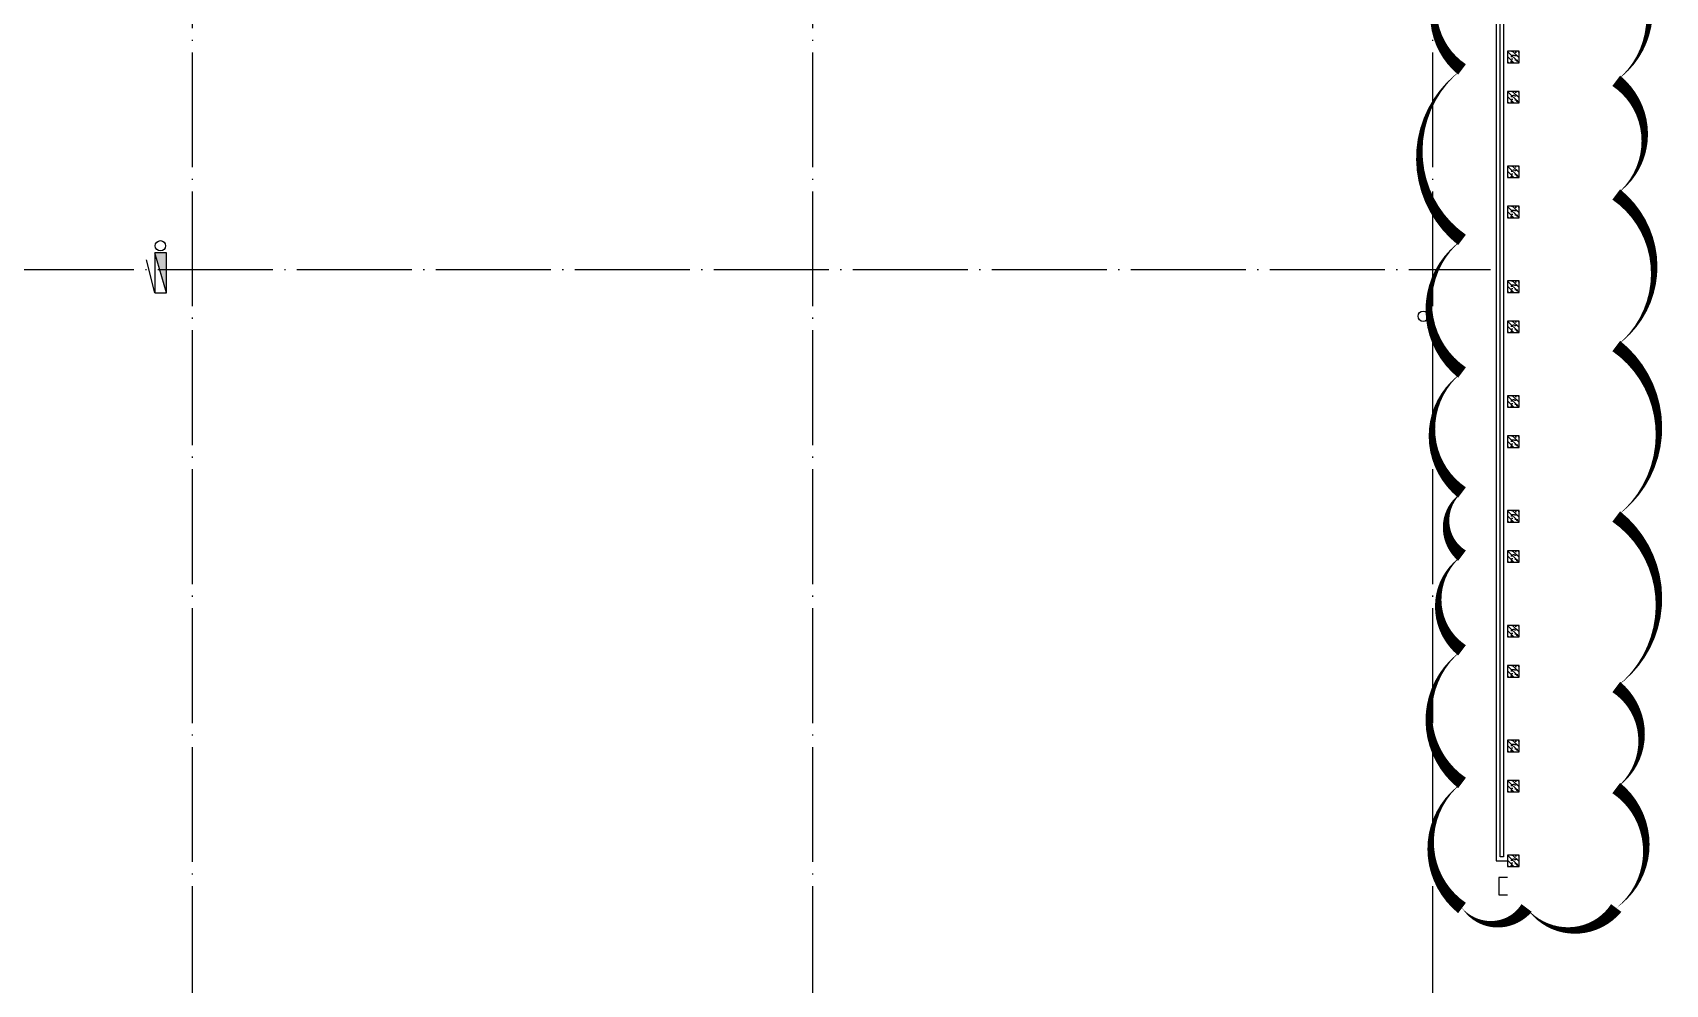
# Model space of a CAD drawing. Extents: x 6843040 to 15500510, y -6507076 to -4940511.
# Drawn here: x 8472879 to 8501308, y -5522953 to -5506378 of the extents above; entities that cross this region are included whole.
import ezdxf

# ---------------------------------------------------------------- set-up
doc = ezdxf.new("R2010")
doc.units = 0
doc.header["$LTSCALE"] = 1000
doc.header["$MEASUREMENT"] = 0
doc.linetypes.add('DOTE', pattern=[2.42, 2, -0.2, 0.02, -0.2])
for name, color, linetype in [('COLUMN', 10, 'Continuous'), ('DOTE', 8, 'DOTE'), ('EQUIP_消火栓', 7, 'Continuous'), ('FLOOR', 9, 'Continuous'), ('plan-1', 40, 'Continuous'), ('PUB_HATCH', 8, 'Continuous'), ('RAIL', 163, 'Continuous'), ('S_SURFACE', 6, 'Continuous'), ('VPIPE-消防', 1, 'Continuous'), ('VPIPE-雨水', 4, 'Continuous'), ('建筑细线', 5, 'Continuous')]:
    doc.layers.add(name, color=color, linetype=linetype)
doc.layers.add('DIM_MODI', color=6, linetype='Continuous', plot=False)

# ---------------------------------------------------------------- blocks, each defined once
blk = doc.blocks.new('3~4构造柱')
at = {"layer": 'PUB_HATCH'}
h = blk.add_hatch(dxfattribs=at)
h.set_pattern_fill('钢筋混凝土', color=256, scale=25, angle=90, style=0)
h.set_pattern_definition([(134.999998, (-1311475.3, -4007.36), (-44.194175, -44.194172), []), (140, (-1311475.3, -4007.36), (15.68804, 179.315045), [18.75, -206.25]), (85, (-1311475.3, -4007.36), (-188.048035, -34.68783), [15, -165]), (190.4514, (-1311474, -3992.42), (-172.35988, 144.62735), [15.93505, -175.28553]), (136.1842, (-1311525.3, -4007.36), (41.37976, 266.81026), [28.125, -309.375]), (186.6356, (-1311521.85, -3985.13), (-243.52946, 233.66568), [23.90257, -262.92825]), (81.1842, (-1311525.3, -4007.36), (-243.52964, 233.6655), [22.5, -247.5]), (111, (-1311512.8, -3982.36), (100.65473, 149.22676), [18.75, -206.25]), (56, (-1311512.8, -3982.36), (-181.28751, 60.82884), [15, -165]), (161.4514, (-1311504.42, -3969.93), (-80.63262, 210.05566), [15.93505, -175.28553]), (127.499998, (-1311475.3, -4007.36), (-83.223463, 3.039967), [0, -163, 0, -167.5, 0, -165.625]), (97.499998, (-1311475.3, -4007.36), (-98.602926, 65.767388), [0, -95.5, 0, -159.25, 0, -63.125]), (57.499998, (-1311475.3, -4063.11), (5.638722, 133.455609), [0, -62.5, 0, -195, 0, -258.75]), (47.499998, (-1311475.3, -4088.11), (-25.02624, 145.796543), [0, -81.25, 0, -129.5, 0, -183.75])])
edge = h.paths.add_edge_path()
edge.add_line((-1005059, 263474), (-1005259, 263474))
edge.add_line((-1005059, 263474), (-1005059, 263674))
edge.add_line((-1005059, 263674), (-1005259, 263674))
edge.add_line((-1005259, 263674), (-1005259, 263474))
h = blk.add_hatch(dxfattribs=at)
h.set_pattern_fill('钢筋混凝土', color=256, scale=25, angle=90, style=0)
h.set_pattern_definition([(134.999998, (-1311475.3, -4707.36), (-44.194175, -44.194172), []), (140, (-1311475.3, -4707.36), (15.68804, 179.315045), [18.75, -206.25]), (85, (-1311475.3, -4707.36), (-188.048035, -34.68783), [15, -165]), (190.4514, (-1311474, -4692.42), (-172.35988, 144.62735), [15.93505, -175.28553]), (136.1842, (-1311525.3, -4707.36), (41.37976, 266.81026), [28.125, -309.375]), (186.6356, (-1311521.85, -4685.13), (-243.52946, 233.66568), [23.90257, -262.92825]), (81.1842, (-1311525.3, -4707.36), (-243.52964, 233.6655), [22.5, -247.5]), (111, (-1311512.8, -4682.36), (100.65473, 149.22676), [18.75, -206.25]), (56, (-1311512.8, -4682.36), (-181.28751, 60.82884), [15, -165]), (161.4514, (-1311504.41, -4669.93), (-80.63262, 210.05566), [15.93505, -175.28553]), (127.499998, (-1311475.3, -4707.36), (-83.223463, 3.039967), [0, -163, 0, -167.5, 0, -165.625]), (97.499998, (-1311475.3, -4707.36), (-98.602926, 65.767388), [0, -95.5, 0, -159.25, 0, -63.125]), (57.499998, (-1311475.3, -4763.11), (5.638722, 133.455609), [0, -62.5, 0, -195, 0, -258.75]), (47.499998, (-1311475.3, -4788.11), (-25.02624, 145.796543), [0, -81.25, 0, -129.5, 0, -183.75])])
edge = h.paths.add_edge_path()
edge.add_line((-1005059, 262774), (-1005259, 262774))
edge.add_line((-1005059, 262774), (-1005059, 262974))
edge.add_line((-1005059, 262974), (-1005259, 262974))
edge.add_line((-1005259, 262974), (-1005259, 262774))
h = blk.add_hatch(dxfattribs=at)
h.set_pattern_fill('钢筋混凝土', color=256, scale=25, angle=90, style=0)
h.set_pattern_definition([(134.999998, (-1311475.3, -6007.36), (-44.194175, -44.194172), []), (140, (-1311475.3, -6007.36), (15.68804, 179.315045), [18.75, -206.25]), (85, (-1311475.3, -6007.36), (-188.048035, -34.68783), [15, -165]), (190.4514, (-1311474, -5992.42), (-172.35988, 144.62735), [15.93505, -175.28553]), (136.1842, (-1311525.3, -6007.36), (41.37976, 266.81026), [28.125, -309.375]), (186.6356, (-1311521.85, -5985.13), (-243.52946, 233.66568), [23.90257, -262.92825]), (81.1842, (-1311525.3, -6007.36), (-243.52964, 233.6655), [22.5, -247.5]), (111, (-1311512.8, -5982.36), (100.65473, 149.22676), [18.75, -206.25]), (56, (-1311512.8, -5982.36), (-181.28751, 60.82884), [15, -165]), (161.4514, (-1311504.42, -5969.93), (-80.63262, 210.05566), [15.93505, -175.28553]), (127.499998, (-1311475.3, -6007.36), (-83.223463, 3.039967), [0, -163, 0, -167.5, 0, -165.625]), (97.499998, (-1311475.3, -6007.36), (-98.602926, 65.767388), [0, -95.5, 0, -159.25, 0, -63.125]), (57.499998, (-1311475.3, -6063.11), (5.638722, 133.455609), [0, -62.5, 0, -195, 0, -258.75]), (47.499998, (-1311475.3, -6088.11), (-25.02624, 145.796543), [0, -81.25, 0, -129.5, 0, -183.75])])
edge = h.paths.add_edge_path()
edge.add_line((-1005059, 261474), (-1005259, 261474))
edge.add_line((-1005059, 261474), (-1005059, 261674))
edge.add_line((-1005059, 261674), (-1005259, 261674))
edge.add_line((-1005259, 261674), (-1005259, 261474))
h = blk.add_hatch(dxfattribs=at)
h.set_pattern_fill('钢筋混凝土', color=256, scale=25, angle=90, style=0)
h.set_pattern_definition([(134.999998, (-1311475.3, -6707.36), (-44.194175, -44.194172), []), (140, (-1311475.3, -6707.36), (15.68804, 179.315045), [18.75, -206.25]), (85, (-1311475.3, -6707.36), (-188.048035, -34.68783), [15, -165]), (190.4514, (-1311474, -6692.42), (-172.35988, 144.62735), [15.93505, -175.28553]), (136.1842, (-1311525.3, -6707.36), (41.37976, 266.81026), [28.125, -309.375]), (186.6356, (-1311521.85, -6685.13), (-243.52946, 233.66568), [23.90257, -262.92825]), (81.1842, (-1311525.3, -6707.36), (-243.52964, 233.6655), [22.5, -247.5]), (111, (-1311512.8, -6682.36), (100.65473, 149.22676), [18.75, -206.25]), (56, (-1311512.8, -6682.36), (-181.28751, 60.82884), [15, -165]), (161.4514, (-1311504.41, -6669.93), (-80.63262, 210.05566), [15.93505, -175.28553]), (127.499998, (-1311475.3, -6707.36), (-83.223463, 3.039967), [0, -163, 0, -167.5, 0, -165.625]), (97.499998, (-1311475.3, -6707.36), (-98.602926, 65.767388), [0, -95.5, 0, -159.25, 0, -63.125]), (57.499998, (-1311475.3, -6763.11), (5.638722, 133.455609), [0, -62.5, 0, -195, 0, -258.75]), (47.499998, (-1311475.3, -6788.11), (-25.02624, 145.796543), [0, -81.25, 0, -129.5, 0, -183.75])])
edge = h.paths.add_edge_path()
edge.add_line((-1005059, 260774), (-1005259, 260774))
edge.add_line((-1005059, 260774), (-1005059, 260974))
edge.add_line((-1005059, 260974), (-1005259, 260974))
edge.add_line((-1005259, 260974), (-1005259, 260774))
h = blk.add_hatch(dxfattribs=at)
h.set_pattern_fill('钢筋混凝土', color=256, scale=25, angle=90, style=0)
h.set_pattern_definition([(134.999998, (-1311475.3, -8007.36), (-44.194175, -44.194172), []), (140, (-1311475.3, -8007.36), (15.68804, 179.315045), [18.75, -206.25]), (85, (-1311475.3, -8007.36), (-188.048035, -34.68783), [15, -165]), (190.4514, (-1311474, -7992.42), (-172.35988, 144.62735), [15.93505, -175.28553]), (136.1842, (-1311525.3, -8007.36), (41.37976, 266.81026), [28.125, -309.375]), (186.6356, (-1311521.85, -7985.13), (-243.52946, 233.66568), [23.90257, -262.92825]), (81.1842, (-1311525.3, -8007.36), (-243.52964, 233.6655), [22.5, -247.5]), (111, (-1311512.8, -7982.36), (100.65473, 149.22676), [18.75, -206.25]), (56, (-1311512.8, -7982.36), (-181.28751, 60.82884), [15, -165]), (161.4514, (-1311504.42, -7969.93), (-80.63262, 210.05566), [15.93505, -175.28553]), (127.499998, (-1311475.3, -8007.36), (-83.223463, 3.039967), [0, -163, 0, -167.5, 0, -165.625]), (97.499998, (-1311475.3, -8007.36), (-98.602926, 65.767388), [0, -95.5, 0, -159.25, 0, -63.125]), (57.499998, (-1311475.3, -8063.11), (5.638722, 133.455609), [0, -62.5, 0, -195, 0, -258.75]), (47.499998, (-1311475.3, -8088.11), (-25.02624, 145.796543), [0, -81.25, 0, -129.5, 0, -183.75])])
edge = h.paths.add_edge_path()
edge.add_line((-1005059, 259474), (-1005259, 259474))
edge.add_line((-1005059, 259474), (-1005059, 259674))
edge.add_line((-1005059, 259674), (-1005259, 259674))
edge.add_line((-1005259, 259674), (-1005259, 259474))
h = blk.add_hatch(dxfattribs=at)
h.set_pattern_fill('钢筋混凝土', color=256, scale=25, angle=90, style=0)
h.set_pattern_definition([(134.999998, (-1311475.3, -8707.36), (-44.194175, -44.194172), []), (140, (-1311475.3, -8707.36), (15.68804, 179.315045), [18.75, -206.25]), (85, (-1311475.3, -8707.36), (-188.048035, -34.68783), [15, -165]), (190.4514, (-1311474, -8692.42), (-172.35988, 144.62735), [15.93505, -175.28553]), (136.1842, (-1311525.3, -8707.36), (41.37976, 266.81026), [28.125, -309.375]), (186.6356, (-1311521.85, -8685.13), (-243.52946, 233.66568), [23.90257, -262.92825]), (81.1842, (-1311525.3, -8707.36), (-243.52964, 233.6655), [22.5, -247.5]), (111, (-1311512.8, -8682.36), (100.65473, 149.22676), [18.75, -206.25]), (56, (-1311512.8, -8682.36), (-181.28751, 60.82884), [15, -165]), (161.4514, (-1311504.41, -8669.93), (-80.63262, 210.05566), [15.93505, -175.28553]), (127.499998, (-1311475.3, -8707.36), (-83.223463, 3.039967), [0, -163, 0, -167.5, 0, -165.625]), (97.499998, (-1311475.3, -8707.36), (-98.602926, 65.767388), [0, -95.5, 0, -159.25, 0, -63.125]), (57.499998, (-1311475.3, -8763.11), (5.638722, 133.455609), [0, -62.5, 0, -195, 0, -258.75]), (47.499998, (-1311475.3, -8788.11), (-25.02624, 145.796543), [0, -81.25, 0, -129.5, 0, -183.75])])
edge = h.paths.add_edge_path()
edge.add_line((-1005059, 258774), (-1005259, 258774))
edge.add_line((-1005059, 258774), (-1005059, 258974))
edge.add_line((-1005059, 258974), (-1005259, 258974))
edge.add_line((-1005259, 258974), (-1005259, 258774))
h = blk.add_hatch(dxfattribs=at)
h.set_pattern_fill('钢筋混凝土', color=256, scale=25, angle=90, style=0)
h.set_pattern_definition([(134.999998, (-1311475.3, -10007.36), (-44.194175, -44.194172), []), (140, (-1311475.3, -10007.36), (15.68804, 179.315045), [18.75, -206.25]), (85, (-1311475.3, -10007.36), (-188.048035, -34.68783), [15, -165]), (190.4514, (-1311474, -9992.42), (-172.35988, 144.62735), [15.93505, -175.28553]), (136.1842, (-1311525.3, -10007.36), (41.37976, 266.81026), [28.125, -309.375]), (186.6356, (-1311521.85, -9985.13), (-243.52946, 233.66568), [23.90257, -262.92825]), (81.1842, (-1311525.3, -10007.36), (-243.52964, 233.6655), [22.5, -247.5]), (111, (-1311512.8, -9982.36), (100.65473, 149.22676), [18.75, -206.25]), (56, (-1311512.8, -9982.36), (-181.28751, 60.82884), [15, -165]), (161.4514, (-1311504.42, -9969.93), (-80.63262, 210.05566), [15.93505, -175.28553]), (127.499998, (-1311475.3, -10007.36), (-83.223463, 3.039967), [0, -163, 0, -167.5, 0, -165.625]), (97.499998, (-1311475.3, -10007.36), (-98.602926, 65.767388), [0, -95.5, 0, -159.25, 0, -63.125]), (57.499998, (-1311475.3, -10063.11), (5.638722, 133.455609), [0, -62.5, 0, -195, 0, -258.75]), (47.499998, (-1311475.3, -10088.11), (-25.02624, 145.796543), [0, -81.25, 0, -129.5, 0, -183.75])])
edge = h.paths.add_edge_path()
edge.add_line((-1005059, 257474), (-1005259, 257474))
edge.add_line((-1005059, 257474), (-1005059, 257674))
edge.add_line((-1005059, 257674), (-1005259, 257674))
edge.add_line((-1005259, 257674), (-1005259, 257474))
h = blk.add_hatch(dxfattribs=at)
h.set_pattern_fill('钢筋混凝土', color=256, scale=25, angle=90, style=0)
h.set_pattern_definition([(134.999998, (-1311475.3, -10707.36), (-44.194175, -44.194172), []), (140, (-1311475.3, -10707.36), (15.68804, 179.315045), [18.75, -206.25]), (85, (-1311475.3, -10707.36), (-188.048035, -34.68783), [15, -165]), (190.4514, (-1311474, -10692.42), (-172.35988, 144.62735), [15.93505, -175.28553]), (136.1842, (-1311525.3, -10707.36), (41.37976, 266.81026), [28.125, -309.375]), (186.6356, (-1311521.85, -10685.13), (-243.52946, 233.66568), [23.90257, -262.92825]), (81.1842, (-1311525.3, -10707.36), (-243.52964, 233.6655), [22.5, -247.5]), (111, (-1311512.8, -10682.36), (100.65473, 149.22676), [18.75, -206.25]), (56, (-1311512.8, -10682.36), (-181.28751, 60.82884), [15, -165]), (161.4514, (-1311504.41, -10669.93), (-80.63262, 210.05566), [15.93505, -175.28553]), (127.499998, (-1311475.3, -10707.36), (-83.223463, 3.039967), [0, -163, 0, -167.5, 0, -165.625]), (97.499998, (-1311475.3, -10707.36), (-98.602926, 65.767388), [0, -95.5, 0, -159.25, 0, -63.125]), (57.499998, (-1311475.3, -10763.11), (5.638722, 133.455609), [0, -62.5, 0, -195, 0, -258.75]), (47.499998, (-1311475.3, -10788.11), (-25.02624, 145.796543), [0, -81.25, 0, -129.5, 0, -183.75])])
edge = h.paths.add_edge_path()
edge.add_line((-1005059, 256774), (-1005259, 256774))
edge.add_line((-1005059, 256774), (-1005059, 256974))
edge.add_line((-1005059, 256974), (-1005259, 256974))
edge.add_line((-1005259, 256974), (-1005259, 256774))
h = blk.add_hatch(dxfattribs=at)
h.set_pattern_fill('钢筋混凝土', color=256, scale=25, angle=90, style=0)
h.set_pattern_definition([(134.999998, (-1311475.3, -12007.36), (-44.194175, -44.194172), []), (140, (-1311475.3, -12007.36), (15.68804, 179.315045), [18.75, -206.25]), (85, (-1311475.3, -12007.36), (-188.048035, -34.68783), [15, -165]), (190.4514, (-1311474, -11992.42), (-172.35988, 144.62735), [15.93505, -175.28553]), (136.1842, (-1311525.3, -12007.36), (41.37976, 266.81026), [28.125, -309.375]), (186.6356, (-1311521.85, -11985.13), (-243.52946, 233.66568), [23.90257, -262.92825]), (81.1842, (-1311525.3, -12007.36), (-243.52964, 233.6655), [22.5, -247.5]), (111, (-1311512.8, -11982.36), (100.65473, 149.22676), [18.75, -206.25]), (56, (-1311512.8, -11982.36), (-181.28751, 60.82884), [15, -165]), (161.4514, (-1311504.42, -11969.93), (-80.63262, 210.05566), [15.93505, -175.28553]), (127.499998, (-1311475.3, -12007.36), (-83.223463, 3.039967), [0, -163, 0, -167.5, 0, -165.625]), (97.499998, (-1311475.3, -12007.36), (-98.602926, 65.767388), [0, -95.5, 0, -159.25, 0, -63.125]), (57.499998, (-1311475.3, -12063.11), (5.638722, 133.455609), [0, -62.5, 0, -195, 0, -258.75]), (47.499998, (-1311475.3, -12088.11), (-25.02624, 145.796543), [0, -81.25, 0, -129.5, 0, -183.75])])
edge = h.paths.add_edge_path()
edge.add_line((-1005059, 255474), (-1005259, 255474))
edge.add_line((-1005059, 255474), (-1005059, 255674))
edge.add_line((-1005059, 255674), (-1005259, 255674))
edge.add_line((-1005259, 255674), (-1005259, 255474))
h = blk.add_hatch(dxfattribs=at)
h.set_pattern_fill('钢筋混凝土', color=256, scale=25, angle=90, style=0)
h.set_pattern_definition([(134.999998, (-1311475.3, -12707.36), (-44.194175, -44.194172), []), (140, (-1311475.3, -12707.36), (15.68804, 179.315045), [18.75, -206.25]), (85, (-1311475.3, -12707.36), (-188.048035, -34.68783), [15, -165]), (190.4514, (-1311474, -12692.42), (-172.35988, 144.62735), [15.93505, -175.28553]), (136.1842, (-1311525.3, -12707.36), (41.37976, 266.81026), [28.125, -309.375]), (186.6356, (-1311521.85, -12685.13), (-243.52946, 233.66568), [23.90257, -262.92825]), (81.1842, (-1311525.3, -12707.36), (-243.52964, 233.6655), [22.5, -247.5]), (111, (-1311512.8, -12682.36), (100.65473, 149.22676), [18.75, -206.25]), (56, (-1311512.8, -12682.36), (-181.28751, 60.82884), [15, -165]), (161.4514, (-1311504.41, -12669.93), (-80.63262, 210.05566), [15.93505, -175.28553]), (127.499998, (-1311475.3, -12707.36), (-83.223463, 3.039967), [0, -163, 0, -167.5, 0, -165.625]), (97.499998, (-1311475.3, -12707.36), (-98.602926, 65.767388), [0, -95.5, 0, -159.25, 0, -63.125]), (57.499998, (-1311475.3, -12763.11), (5.638722, 133.455609), [0, -62.5, 0, -195, 0, -258.75]), (47.499998, (-1311475.3, -12788.11), (-25.02624, 145.796543), [0, -81.25, 0, -129.5, 0, -183.75])])
edge = h.paths.add_edge_path()
edge.add_line((-1005059, 254774), (-1005259, 254774))
edge.add_line((-1005059, 254774), (-1005059, 254974))
edge.add_line((-1005059, 254974), (-1005259, 254974))
edge.add_line((-1005259, 254974), (-1005259, 254774))
h = blk.add_hatch(dxfattribs=at)
h.set_pattern_fill('钢筋混凝土', color=256, scale=25, angle=90, style=0)
h.set_pattern_definition([(134.999998, (-1311475.3, -14007.36), (-44.194175, -44.194172), []), (140, (-1311475.3, -14007.36), (15.68804, 179.315045), [18.75, -206.25]), (85, (-1311475.3, -14007.36), (-188.048035, -34.68783), [15, -165]), (190.4514, (-1311474, -13992.42), (-172.35988, 144.62735), [15.93505, -175.28553]), (136.1842, (-1311525.3, -14007.36), (41.37976, 266.81026), [28.125, -309.375]), (186.6356, (-1311521.85, -13985.13), (-243.52946, 233.66568), [23.90257, -262.92825]), (81.1842, (-1311525.3, -14007.36), (-243.52964, 233.6655), [22.5, -247.5]), (111, (-1311512.8, -13982.36), (100.65473, 149.22676), [18.75, -206.25]), (56, (-1311512.8, -13982.36), (-181.28751, 60.82884), [15, -165]), (161.4514, (-1311504.42, -13969.93), (-80.63262, 210.05566), [15.93505, -175.28553]), (127.499998, (-1311475.3, -14007.36), (-83.223463, 3.039967), [0, -163, 0, -167.5, 0, -165.625]), (97.499998, (-1311475.3, -14007.36), (-98.602926, 65.767388), [0, -95.5, 0, -159.25, 0, -63.125]), (57.499998, (-1311475.3, -14063.11), (5.638722, 133.455609), [0, -62.5, 0, -195, 0, -258.75]), (47.499998, (-1311475.3, -14088.11), (-25.02624, 145.796543), [0, -81.25, 0, -129.5, 0, -183.75])])
edge = h.paths.add_edge_path()
edge.add_line((-1005059, 253474), (-1005259, 253474))
edge.add_line((-1005059, 253474), (-1005059, 253674))
edge.add_line((-1005059, 253674), (-1005259, 253674))
edge.add_line((-1005259, 253674), (-1005259, 253474))
h = blk.add_hatch(dxfattribs=at)
h.set_pattern_fill('钢筋混凝土', color=256, scale=25, angle=90, style=0)
h.set_pattern_definition([(134.999998, (-1311475.3, -14707.36), (-44.194175, -44.194172), []), (140, (-1311475.3, -14707.36), (15.68804, 179.315045), [18.75, -206.25]), (85, (-1311475.3, -14707.36), (-188.048035, -34.68783), [15, -165]), (190.4514, (-1311474, -14692.42), (-172.35988, 144.62735), [15.93505, -175.28553]), (136.1842, (-1311525.3, -14707.36), (41.37976, 266.81026), [28.125, -309.375]), (186.6356, (-1311521.85, -14685.13), (-243.52946, 233.66568), [23.90257, -262.92825]), (81.1842, (-1311525.3, -14707.36), (-243.52964, 233.6655), [22.5, -247.5]), (111, (-1311512.8, -14682.36), (100.65473, 149.22676), [18.75, -206.25]), (56, (-1311512.8, -14682.36), (-181.28751, 60.82884), [15, -165]), (161.4514, (-1311504.41, -14669.93), (-80.63262, 210.05566), [15.93505, -175.28553]), (127.499998, (-1311475.3, -14707.36), (-83.223463, 3.039967), [0, -163, 0, -167.5, 0, -165.625]), (97.499998, (-1311475.3, -14707.36), (-98.602926, 65.767388), [0, -95.5, 0, -159.25, 0, -63.125]), (57.499998, (-1311475.3, -14763.11), (5.638722, 133.455609), [0, -62.5, 0, -195, 0, -258.75]), (47.499998, (-1311475.3, -14788.11), (-25.02624, 145.796543), [0, -81.25, 0, -129.5, 0, -183.75])])
edge = h.paths.add_edge_path()
edge.add_line((-1005059, 252774), (-1005259, 252774))
edge.add_line((-1005059, 252774), (-1005059, 252974))
edge.add_line((-1005059, 252974), (-1005259, 252974))
edge.add_line((-1005259, 252974), (-1005259, 252774))
h = blk.add_hatch(dxfattribs=at)
h.set_pattern_fill('钢筋混凝土', color=256, scale=25, angle=90, style=0)
h.set_pattern_definition([(134.999998, (-1311475.3, -16007.36), (-44.194175, -44.194172), []), (140, (-1311475.3, -16007.36), (15.68804, 179.315045), [18.75, -206.25]), (85, (-1311475.3, -16007.36), (-188.048035, -34.68783), [15, -165]), (190.4514, (-1311474, -15992.42), (-172.35988, 144.62735), [15.93505, -175.28553]), (136.1842, (-1311525.3, -16007.36), (41.37976, 266.81026), [28.125, -309.375]), (186.6356, (-1311521.85, -15985.13), (-243.52946, 233.66568), [23.90257, -262.92825]), (81.1842, (-1311525.3, -16007.36), (-243.52964, 233.6655), [22.5, -247.5]), (111, (-1311512.8, -15982.36), (100.65473, 149.22676), [18.75, -206.25]), (56, (-1311512.8, -15982.36), (-181.28751, 60.82884), [15, -165]), (161.4514, (-1311504.42, -15969.93), (-80.63262, 210.05566), [15.93505, -175.28553]), (127.499998, (-1311475.3, -16007.36), (-83.223463, 3.039967), [0, -163, 0, -167.5, 0, -165.625]), (97.499998, (-1311475.3, -16007.36), (-98.602926, 65.767388), [0, -95.5, 0, -159.25, 0, -63.125]), (57.499998, (-1311475.3, -16063.11), (5.638722, 133.455609), [0, -62.5, 0, -195, 0, -258.75]), (47.499998, (-1311475.3, -16088.11), (-25.02624, 145.796543), [0, -81.25, 0, -129.5, 0, -183.75])])
edge = h.paths.add_edge_path()
edge.add_line((-1005059, 251474), (-1005259, 251474))
edge.add_line((-1005059, 251474), (-1005059, 251674))
edge.add_line((-1005059, 251674), (-1005259, 251674))
edge.add_line((-1005259, 251674), (-1005259, 251474))
h = blk.add_hatch(dxfattribs=at)
h.set_pattern_fill('钢筋混凝土', color=256, scale=25, angle=90, style=0)
h.set_pattern_definition([(134.999998, (-1311475.3, -16707.36), (-44.194175, -44.194172), []), (140, (-1311475.3, -16707.36), (15.68804, 179.315045), [18.75, -206.25]), (85, (-1311475.3, -16707.36), (-188.048035, -34.68783), [15, -165]), (190.4514, (-1311474, -16692.42), (-172.35988, 144.62735), [15.93505, -175.28553]), (136.1842, (-1311525.3, -16707.36), (41.37976, 266.81026), [28.125, -309.375]), (186.6356, (-1311521.85, -16685.13), (-243.52946, 233.66568), [23.90257, -262.92825]), (81.1842, (-1311525.3, -16707.36), (-243.52964, 233.6655), [22.5, -247.5]), (111, (-1311512.8, -16682.36), (100.65473, 149.22676), [18.75, -206.25]), (56, (-1311512.8, -16682.36), (-181.28751, 60.82884), [15, -165]), (161.4514, (-1311504.41, -16669.93), (-80.63262, 210.05566), [15.93505, -175.28553]), (127.499998, (-1311475.3, -16707.36), (-83.223463, 3.039967), [0, -163, 0, -167.5, 0, -165.625]), (97.499998, (-1311475.3, -16707.36), (-98.602926, 65.767388), [0, -95.5, 0, -159.25, 0, -63.125]), (57.499998, (-1311475.3, -16763.11), (5.638722, 133.455609), [0, -62.5, 0, -195, 0, -258.75]), (47.499998, (-1311475.3, -16788.11), (-25.02624, 145.796543), [0, -81.25, 0, -129.5, 0, -183.75])])
edge = h.paths.add_edge_path()
edge.add_line((-1005059, 250774), (-1005259, 250774))
edge.add_line((-1005059, 250774), (-1005059, 250974))
edge.add_line((-1005059, 250974), (-1005259, 250974))
edge.add_line((-1005259, 250974), (-1005259, 250774))
h = blk.add_hatch(dxfattribs=at)
h.set_pattern_fill('钢筋混凝土', color=256, scale=25, angle=90, style=0)
h.set_pattern_definition([(134.999998, (-1311475.3, -18007.36), (-44.194175, -44.194172), []), (140, (-1311475.3, -18007.36), (15.68804, 179.315045), [18.75, -206.25]), (85, (-1311475.3, -18007.36), (-188.048035, -34.68783), [15, -165]), (190.4514, (-1311474, -17992.42), (-172.35988, 144.62735), [15.93505, -175.28553]), (136.1842, (-1311525.3, -18007.36), (41.37976, 266.81026), [28.125, -309.375]), (186.6356, (-1311521.85, -17985.13), (-243.52946, 233.66568), [23.90257, -262.92825]), (81.1842, (-1311525.3, -18007.36), (-243.52964, 233.6655), [22.5, -247.5]), (111, (-1311512.8, -17982.36), (100.65473, 149.22676), [18.75, -206.25]), (56, (-1311512.8, -17982.36), (-181.28751, 60.82884), [15, -165]), (161.4514, (-1311504.42, -17969.93), (-80.63262, 210.05566), [15.93505, -175.28553]), (127.499998, (-1311475.3, -18007.36), (-83.223463, 3.039967), [0, -163, 0, -167.5, 0, -165.625]), (97.499998, (-1311475.3, -18007.36), (-98.602926, 65.767388), [0, -95.5, 0, -159.25, 0, -63.125]), (57.499998, (-1311475.3, -18063.11), (5.638722, 133.455609), [0, -62.5, 0, -195, 0, -258.75]), (47.499998, (-1311475.3, -18088.11), (-25.02624, 145.796543), [0, -81.25, 0, -129.5, 0, -183.75])])
edge = h.paths.add_edge_path()
edge.add_line((-1005059, 249474), (-1005259, 249474))
edge.add_line((-1005059, 249474), (-1005059, 249674))
edge.add_line((-1005059, 249674), (-1005259, 249674))
edge.add_line((-1005259, 249674), (-1005259, 249474))
at = {"layer": 'COLUMN'}
for points in [[(-1005259, 263474), (-1005059, 263474), (-1005059, 263674), (-1005259, 263674)], [(-1005259, 262774), (-1005059, 262774), (-1005059, 262974), (-1005259, 262974)], [(-1005259, 261474), (-1005059, 261474), (-1005059, 261674), (-1005259, 261674)], [(-1005259, 260774), (-1005059, 260774), (-1005059, 260974), (-1005259, 260974)], [(-1005259, 259474), (-1005059, 259474), (-1005059, 259674), (-1005259, 259674)], [(-1005259, 258774), (-1005059, 258774), (-1005059, 258974), (-1005259, 258974)], [(-1005259, 257474), (-1005059, 257474), (-1005059, 257674), (-1005259, 257674)], [(-1005259, 256774), (-1005059, 256774), (-1005059, 256974), (-1005259, 256974)], [(-1005259, 255474), (-1005059, 255474), (-1005059, 255674), (-1005259, 255674)], [(-1005259, 254774), (-1005059, 254774), (-1005059, 254974), (-1005259, 254974)], [(-1005259, 253474), (-1005059, 253474), (-1005059, 253674), (-1005259, 253674)], [(-1005259, 252774), (-1005059, 252774), (-1005059, 252974), (-1005259, 252974)], [(-1005259, 251474), (-1005059, 251474), (-1005059, 251674), (-1005259, 251674)], [(-1005259, 250774), (-1005059, 250774), (-1005059, 250974), (-1005259, 250974)], [(-1005259, 249474), (-1005059, 249474), (-1005059, 249674), (-1005259, 249674)]]:
    blk.add_lwpolyline(points, close=True, dxfattribs=at)
blk = doc.blocks.new('$TWTSYS$00000508')
for p, q in [((-0.5, 0.5), (0.324, 1.224)), ((-0.5, 0.5), (-0.5, -0.5)), ((-0.5, -0.5), (0.5, 0.5)), ((0.5, 0.5), (-0.5, 0.5)), ((0.5, -0.5), (0.5, 0.5)), ((-0.5, -0.5), (0.5, -0.5))]:
    blk.add_line(p, q)
blk.add_solid([(0.5, -0.5), (0.5, 0.5), (-0.5, -0.5)])
blk = doc.blocks.new('三、四层排水消防0922')
at = {"layer": 'VPIPE-消防'}
blk.add_circle((8475103, -5510090), 90, dxfattribs=at)
at = {"layer": 'VPIPE-雨水'}
blk.add_circle((8497092, -5511318), 90, dxfattribs=at)
at = {"layer": 'EQUIP_消火栓', "xscale": 700, "yscale": 200, "zscale": 700, "rotation": 89.99999499104365}
blk.add_blockref('$TWTSYS$00000508', (8475108, -5510562), dxfattribs=at)

msp = doc.modelspace()

# ---------------------------------------------------------------- linework, layer by layer
at = {"layer": 'DIM_MODI', "color": 2}
msp.add_lwpolyline([(8497767.6, -5505038.9, 0, 225, 0.5), (8497767.6, -5507018.4, 0, 225, 0.5), (8497767.6, -5509987.7, 0, 225, 0.5), (8497767.6, -5512297.2, 0, 225, 0.5), (8497767.6, -5514386.7, 0, 225, 0.5), (8497767.6, -5515486.5, 0, 225, 0.5), (8497767.6, -5517136.1, 0, 225, 0.5), (8497767.6, -5519445.6, 0, 225, 0.5), (8497767.6, -5521623.3, 0, 225, 0.5), (8498892.6, -5521623.3, 0, 225, 0.5), (8500453.5, -5521623.3, 0, 225, 0.5), (8500453.5, -5519533.7, 0, 225, 0.5), (8500453.5, -5517774.1, 0, 225, 0.5), (8500453.5, -5514804.8, 0, 225, 0.5), (8500453.5, -5511835.5, 0, 225, 0.5), (8500453.5, -5509196.1, 0, 225, 0.5), (8500453.5, -5507216.6, 0, 225, 0.5), (8500453.5, -5504907.1, 0, 225, 0.5)], format="xyseb", dxfattribs=at)
at = {"layer": 'DOTE'}
for p, q in [((8475661.7, -5554702), (8475661.7, -5485702.5)), ((8486461.7, -5554702), (8486461.7, -5485702.5)), ((8497261.7, -5554702), (8497261.7, -5485702.5)), ((8366161.7, -5510502), (8498261.7, -5510502))]:
    msp.add_line(p, q, dxfattribs=at)
at = {"layer": 'FLOOR'}
msp.add_lwpolyline([(8498361.7, -5491852.5), (8498361.7, -5520802), (8498561.7, -5520802)], dxfattribs=at)
at = {"layer": 'RAIL'}
msp.add_lwpolyline([(8498491.7, -5491912.5), (8498491.7, -5520732), (8498431.7, -5520732), (8498431.7, -5491912.5)], close=True, dxfattribs=at)
at = {"layer": 'S_SURFACE'}
msp.add_lwpolyline([(8498561.7, -5521093.3), (8498411.7, -5521093.3), (8498411.7, -5521393.3), (8498561.7, -5521393.3)], dxfattribs=at)

# ---------------------------------------------------------------- block references
at = {"layer": 'plan-1'}
msp.add_blockref('三、四层排水消防0922', (0, 0), dxfattribs=at)
at = {"layer": '建筑细线'}
msp.add_blockref('3~4构造柱', (9503820.7, -5770376.6), dxfattribs=at)

doc.saveas('drawing.dxf')
